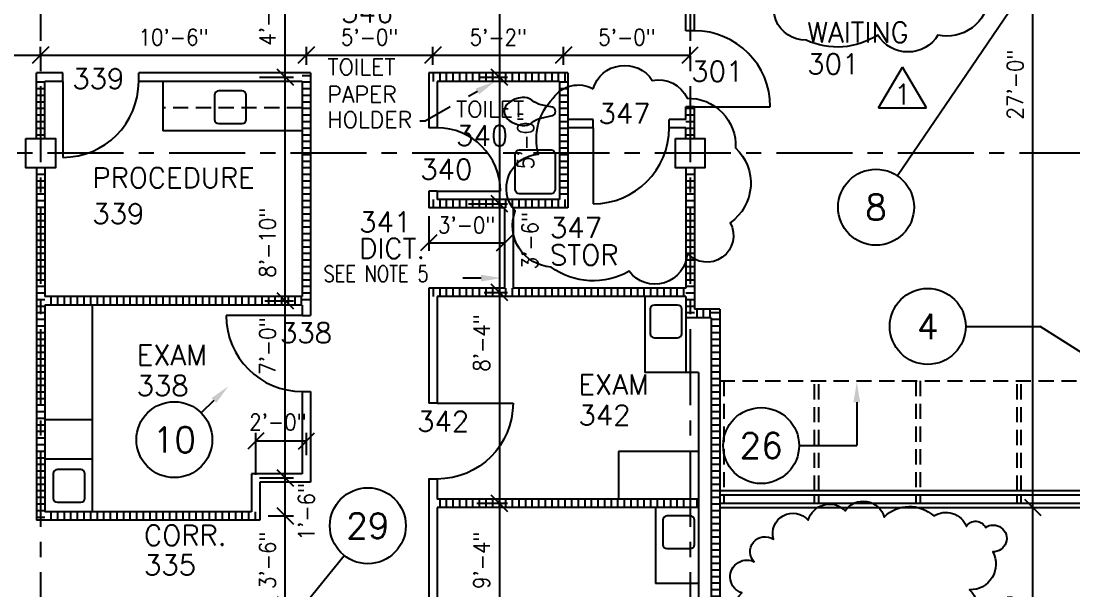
# Model space of a CAD drawing. Header units: inches. Extents: x 0 to 3828, y 0 to 2820.
# Drawn here: x 605.7 to 1104.5, y 1530.9 to 1800.6 of the extents above; entities that cross this region are included whole.
import ezdxf
from ezdxf.enums import TextEntityAlignment as Align

# ---------------------------------------------------------------- set-up
doc = ezdxf.new("R2010")
doc.units = ezdxf.units.IN
doc.header["$LTSCALE"] = 28.8
doc.header["$MEASUREMENT"] = 0
doc.linetypes.add('CENTER', pattern=[2, 1.25, -0.25, 0.25, -0.25])
doc.linetypes.add('HIDDEN', pattern=[0.375, 0.25, -0.125])
for name, color, linetype in [('A-ANNO-DIMS', 1, 'Continuous'), ('A-ANNO-TEXT', 7, 'Continuous'), ('A-COLS', 1, 'Continuous'), ('A-DOOR', 6, 'Continuous'), ('A-FLOR-FURN', 74, 'Continuous'), ('A-FLOR-SAN', 201, 'Continuous'), ('A-GLAZ', 5, 'Continuous'), ('A-GRID', 1, 'CENTER'), ('A-WALL', 4, 'Continuous'), ('A-WALL-PATT', 9, 'Continuous'), ('ALL-ELSE', 31, 'Continuous')]:
    doc.layers.add(name, color=color, linetype=linetype)
doc.styles.add('RS', font='romans.shx', dxfattribs={"width": 0.9})
doc.dimstyles.get("Standard").update_dxf_attribs({"dimtxt": 0.18, "dimasz": 0.18, "dimexe": 0.18, "dimexo": 0.0625, "dimgap": 0.09, "dimtad": 0, "dimtih": 1, "dimtoh": 1, "dimdec": 4, "dimzin": 0, "dimdsep": 46, "dimtxsty": 'Standard', "dimcen": 0.09, "dimadec": 0, "dimazin": 0, "dimtfac": 1, "dimtdec": 4, "dimtofl": 0, "dimtmove": 0, "dimatfit": 3, "dimfxl": 0, "dimtolj": 1, "dimtzin": 0, "dimarcsym": 0})
pattern_1 = [(0, (-655, -97), (1e-15, 3.125), [])]
pattern_2 = [(90, (-655, -97), (-3.125, 7e-16), [])]

# ---------------------------------------------------------------- blocks, each defined once
blk = doc.blocks.new('C011')
blk.add_lwpolyline([(-7, 7), (7, 7), (7, -7), (-7, -7)], close=True)
blk = doc.blocks.new('C012')
blk.add_line((0, 0), (-36, 0))
blk.add_arc((0, 0), 36, 180, 270)
blk = doc.blocks.new('C013')
blk.add_lwpolyline([(6.62, -2.14, 0.204057), (5.33, 2.38, -0.107379), (3.14, 6.77), (2, 12.25, 0.712575), (-2, 12.25), (-3.14, 6.77, -0.107379), (-5.33, 2.38, 0.204057), (-6.62, -2.14)], format="xyb")
blk.add_ellipse((0, 0), major_axis=(0, -10.75), ratio=0.627907, start_param=4.912699, end_param=7.653672)
blk = doc.blocks.new('C002')
blk.add_circle((0, 0), 18)
blk = doc.blocks.new('C009')
for p, q in [((0, 0), (11.33, 19.24)), ((22.66, 0), (11.33, 19.24)), ((0, 0), (22.66, 0))]:
    blk.add_line(p, q)
blk = doc.blocks.new('_OBLIQUE')
at = {"color": 0, "linetype": 'ByBlock', "lineweight": -2}
blk.add_line((-0.5, -0.5), (0.5, 0.5), dxfattribs=at)
blk = doc.blocks.new('*D38')
at = {"layer": 'A-ANNO-DIMS', "color": 0}
for p, q in [((844.16, 1876), (828.66, 1876)), ((832.5, 1876), (832.5, 1774)), ((822.84, 1774), (836.34, 1774))]:
    blk.add_line(p, q, dxfattribs=at)
at = {"layer": 'Defpoints', "color": 0}
for p in [(848, 1876), (819, 1774), (832.5, 1774)]:
    blk.add_point(p, dxfattribs=at)
at = {"layer": 'A-ANNO-DIMS', "color": 0, "xscale": 7.68, "yscale": 7.68, "zscale": 7.68}
for p, rotation in [((832.5, 1876), 90), ((832.5, 1774), 270)]:
    blk.add_blockref('_OBLIQUE', p, dxfattribs=dict(at, rotation=rotation))
at = {"layer": 'A-ANNO-DIMS', "color": 7, "insert": (824.09, 1836), "char_height": 7.68, "attachment_point": 5, "rotation": 90, "style": 'RS'}
blk.add_mtext('\\A1;8\'-6"', dxfattribs=at)
blk = doc.blocks.new('*D39')
at = {"layer": 'A-ANNO-DIMS', "color": 0}
for p, q in [((822.84, 1774), (836.34, 1774)), ((832.5, 1774), (832.5, 1714)), ((817.84, 1714), (836.34, 1714))]:
    blk.add_line(p, q, dxfattribs=at)
at = {"layer": 'Defpoints', "color": 0}
for p in [(819, 1774), (814, 1714), (832.5, 1714)]:
    blk.add_point(p, dxfattribs=at)
at = {"layer": 'A-ANNO-DIMS', "color": 0, "xscale": 7.68, "yscale": 7.68, "zscale": 7.68}
for p, rotation in [((832.5, 1774), 90), ((832.5, 1714), 270)]:
    blk.add_blockref('_OBLIQUE', p, dxfattribs=dict(at, rotation=rotation))
at = {"layer": 'A-ANNO-DIMS', "color": 7, "insert": (845, 1744), "char_height": 7.68, "attachment_point": 5, "rotation": 90, "style": 'RS'}
blk.add_mtext('\\A1;5\'-0"', dxfattribs=at)
blk = doc.blocks.new('*D40')
at = {"layer": 'A-ANNO-DIMS', "color": 0}
for p, q in [((817.84, 1714), (836.34, 1714)), ((832.5, 1714), (832.5, 1672)), ((825.34, 1672), (836.34, 1672))]:
    blk.add_line(p, q, dxfattribs=at)
at = {"layer": 'Defpoints', "color": 0}
for p in [(814, 1714), (821.5, 1672), (832.5, 1672)]:
    blk.add_point(p, dxfattribs=at)
at = {"layer": 'A-ANNO-DIMS', "color": 0, "xscale": 7.68, "yscale": 7.68, "zscale": 7.68}
for p, rotation in [((832.5, 1714), 90), ((832.5, 1672), 270)]:
    blk.add_blockref('_OBLIQUE', p, dxfattribs=dict(at, rotation=rotation))
at = {"layer": 'A-ANNO-DIMS', "color": 7, "insert": (847, 1696.5), "char_height": 7.68, "attachment_point": 5, "rotation": 90, "style": 'RS'}
blk.add_mtext('\\A1;3\'-6"', dxfattribs=at)
blk = doc.blocks.new('*D41')
at = {"layer": 'A-ANNO-DIMS', "color": 0}
for p, q in [((825.34, 1672), (836.34, 1672)), ((832.5, 1672), (832.5, 1572)), ((821.84, 1572), (836.34, 1572))]:
    blk.add_line(p, q, dxfattribs=at)
at = {"layer": 'Defpoints', "color": 0}
for p in [(821.5, 1672), (818, 1572), (832.5, 1572)]:
    blk.add_point(p, dxfattribs=at)
at = {"layer": 'A-ANNO-DIMS', "color": 0, "xscale": 7.68, "yscale": 7.68, "zscale": 7.68}
for p, rotation in [((832.5, 1672), 90), ((832.5, 1572), 270)]:
    blk.add_blockref('_OBLIQUE', p, dxfattribs=dict(at, rotation=rotation))
at = {"layer": 'A-ANNO-DIMS', "color": 7, "insert": (824.09, 1648), "char_height": 7.68, "attachment_point": 5, "rotation": 90, "style": 'RS'}
blk.add_mtext('\\A1;8\'-4"', dxfattribs=at)
blk = doc.blocks.new('*D42')
at = {"layer": 'A-ANNO-DIMS', "color": 0}
for p, q in [((821.84, 1572), (836.34, 1572)), ((832.5, 1572), (832.5, 1460))]:
    blk.add_line(p, q, dxfattribs=at)
at = {"layer": 'Defpoints', "color": 0}
for p in [(818, 1572), (832.5, 1460), (832.5, 1460)]:
    blk.add_point(p, dxfattribs=at)
at = {"layer": 'A-ANNO-DIMS', "color": 0, "xscale": 7.68, "yscale": 7.68, "zscale": 7.68}
for p, rotation in [((832.5, 1572), 90), ((832.5, 1460), 270)]:
    blk.add_blockref('_OBLIQUE', p, dxfattribs=dict(at, rotation=rotation))
at = {"layer": 'A-ANNO-DIMS', "color": 7, "insert": (824.09, 1545), "char_height": 7.68, "attachment_point": 5, "rotation": 90, "style": 'RS'}
blk.add_mtext('\\A1;9\'-4"', dxfattribs=at)
blk = doc.blocks.new('*D43')
at = {"layer": 'A-ANNO-DIMS', "color": 0}
for p, q in [((722.84, 1566), (734.84, 1566)), ((731, 1524), (731, 1566)), ((718.34, 1524), (734.84, 1524))]:
    blk.add_line(p, q, dxfattribs=at)
at = {"layer": 'Defpoints', "color": 0}
for p in [(719, 1566), (731, 1566), (714.5, 1524)]:
    blk.add_point(p, dxfattribs=at)
at = {"layer": 'A-ANNO-DIMS', "color": 0, "xscale": 7.68, "yscale": 7.68, "zscale": 7.68}
for p, rotation in [((731, 1566), 90), ((731, 1524), 270)]:
    blk.add_blockref('_OBLIQUE', p, dxfattribs=dict(at, rotation=rotation))
at = {"layer": 'A-ANNO-DIMS', "color": 7, "insert": (722.59, 1545), "char_height": 7.68, "attachment_point": 5, "rotation": 90, "style": 'RS'}
blk.add_mtext('\\A1;3\'-6"', dxfattribs=at)
blk = doc.blocks.new('*D44')
at = {"layer": 'A-ANNO-DIMS', "color": 0}
for p, q in [((718.84, 1584), (734.84, 1584)), ((731, 1566), (731, 1584)), ((722.84, 1566), (734.84, 1566))]:
    blk.add_line(p, q, dxfattribs=at)
at = {"layer": 'Defpoints', "color": 0}
for p in [(715, 1584), (731, 1584), (719, 1566)]:
    blk.add_point(p, dxfattribs=at)
at = {"layer": 'A-ANNO-DIMS', "color": 0, "xscale": 7.68, "yscale": 7.68, "zscale": 7.68}
for p, rotation in [((731, 1584), 90), ((731, 1566), 270)]:
    blk.add_blockref('_OBLIQUE', p, dxfattribs=dict(at, rotation=rotation))
at = {"layer": 'A-ANNO-DIMS', "color": 7, "insert": (741, 1568), "char_height": 7.68, "attachment_point": 5, "rotation": 90, "style": 'RS'}
blk.add_mtext('\\A1;1\'-6"', dxfattribs=at)
blk = doc.blocks.new('*D45')
at = {"layer": 'A-ANNO-DIMS', "color": 0}
for p, q in [((721.34, 1668), (734.84, 1668)), ((731, 1584), (731, 1668)), ((718.84, 1584), (734.84, 1584))]:
    blk.add_line(p, q, dxfattribs=at)
at = {"layer": 'Defpoints', "color": 0}
for p in [(717.5, 1668), (731, 1668), (715, 1584)]:
    blk.add_point(p, dxfattribs=at)
at = {"layer": 'A-ANNO-DIMS', "color": 0, "xscale": 7.68, "yscale": 7.68, "zscale": 7.68}
for p, rotation in [((731, 1668), 90), ((731, 1584), 270)]:
    blk.add_blockref('_OBLIQUE', p, dxfattribs=dict(at, rotation=rotation))
at = {"layer": 'A-ANNO-DIMS', "color": 7, "insert": (722.59, 1646.5), "char_height": 7.68, "attachment_point": 5, "rotation": 90, "style": 'RS'}
blk.add_mtext('\\A1;7\'-0"', dxfattribs=at)
blk = doc.blocks.new('*D46')
at = {"layer": 'A-ANNO-DIMS', "color": 0}
for p, q in [((718.84, 1774), (734.84, 1774)), ((731, 1668), (731, 1774)), ((721.34, 1668), (734.84, 1668))]:
    blk.add_line(p, q, dxfattribs=at)
at = {"layer": 'Defpoints', "color": 0}
for p in [(715, 1774), (731, 1774), (717.5, 1668)]:
    blk.add_point(p, dxfattribs=at)
at = {"layer": 'A-ANNO-DIMS', "color": 0, "xscale": 7.68, "yscale": 7.68, "zscale": 7.68}
for p, rotation in [((731, 1774), 90), ((731, 1668), 270)]:
    blk.add_blockref('_OBLIQUE', p, dxfattribs=dict(at, rotation=rotation))
at = {"layer": 'A-ANNO-DIMS', "color": 7, "insert": (722.59, 1695.5), "char_height": 7.68, "attachment_point": 5, "rotation": 90, "style": 'RS'}
blk.add_mtext('\\A1;8\'-10"', dxfattribs=at)
blk = doc.blocks.new('*D250')
at = {"layer": 'A-ANNO-DIMS', "color": 0}
for p, q in [((729.34, 1831), (734.84, 1831)), ((731, 1774), (731, 1831)), ((718.84, 1774), (734.84, 1774))]:
    blk.add_line(p, q, dxfattribs=at)
at = {"layer": 'Defpoints', "color": 0}
for p in [(725.5, 1831), (731, 1831), (715, 1774)]:
    blk.add_point(p, dxfattribs=at)
at = {"layer": 'A-ANNO-DIMS', "color": 0, "xscale": 7.68, "yscale": 7.68, "zscale": 7.68}
for p, rotation in [((731, 1831), 90), ((731, 1774), 270)]:
    blk.add_blockref('_OBLIQUE', p, dxfattribs=dict(at, rotation=rotation))
at = {"layer": 'A-ANNO-DIMS', "color": 7, "insert": (722.59, 1802.5), "char_height": 7.68, "attachment_point": 5, "rotation": 90, "style": 'RS'}
blk.add_mtext('\\A1;4\'-9"', dxfattribs=at)
blk = doc.blocks.new('*D264')
at = {"layer": 'A-ANNO-DIMS', "color": 0}
for p, q in [((555, 1790.16), (555, 1780.66)), ((615, 1783.84), (615, 1788.34)), ((555, 1784.5), (615, 1784.5))]:
    blk.add_line(p, q, dxfattribs=at)
at = {"layer": 'Defpoints', "color": 0}
for p in [(555, 1794), (615, 1784.5), (615, 1780)]:
    blk.add_point(p, dxfattribs=at)
at = {"layer": 'A-ANNO-DIMS', "color": 0, "xscale": 7.68, "yscale": 7.68, "zscale": 7.68, "rotation": 180}
blk.add_blockref('_OBLIQUE', (555, 1784.5), dxfattribs=at)
at = {"layer": 'A-ANNO-DIMS', "color": 0, "xscale": 7.68, "yscale": 7.68, "zscale": 7.68}
blk.add_blockref('_OBLIQUE', (615, 1784.5), dxfattribs=at)
at = {"layer": 'A-ANNO-DIMS', "color": 7, "insert": (585, 1792.91), "char_height": 7.68, "attachment_point": 5, "style": 'RS'}
blk.add_mtext('\\A1;5\'-0"', dxfattribs=at)
blk = doc.blocks.new('*D265')
at = {"layer": 'A-ANNO-DIMS', "color": 0}
for p, q in [((615, 1783.84), (615, 1788.34)), ((741, 1779.84), (741, 1788.34)), ((615, 1784.5), (741, 1784.5))]:
    blk.add_line(p, q, dxfattribs=at)
at = {"layer": 'Defpoints', "color": 0}
for p in [(741, 1784.5), (615, 1780), (741, 1776)]:
    blk.add_point(p, dxfattribs=at)
at = {"layer": 'A-ANNO-DIMS', "color": 0, "xscale": 7.68, "yscale": 7.68, "zscale": 7.68, "rotation": 180}
blk.add_blockref('_OBLIQUE', (615, 1784.5), dxfattribs=at)
at = {"layer": 'A-ANNO-DIMS', "color": 0, "xscale": 7.68, "yscale": 7.68, "zscale": 7.68}
blk.add_blockref('_OBLIQUE', (741, 1784.5), dxfattribs=at)
at = {"layer": 'A-ANNO-DIMS', "color": 7, "insert": (678, 1792.91), "char_height": 7.68, "attachment_point": 5, "style": 'RS'}
blk.add_mtext('\\A1;10\'-6"', dxfattribs=at)
blk = doc.blocks.new('*D51')
at = {"layer": 'A-ANNO-DIMS', "color": 0}
for p, q in [((741, 1779.84), (741, 1788.34)), ((801, 1779.84), (801, 1788.34)), ((741, 1784.5), (801, 1784.5))]:
    blk.add_line(p, q, dxfattribs=at)
at = {"layer": 'Defpoints', "color": 0}
for p in [(801, 1784.5), (741, 1776), (801, 1776)]:
    blk.add_point(p, dxfattribs=at)
at = {"layer": 'A-ANNO-DIMS', "color": 0, "xscale": 7.68, "yscale": 7.68, "zscale": 7.68, "rotation": 180}
blk.add_blockref('_OBLIQUE', (741, 1784.5), dxfattribs=at)
at = {"layer": 'A-ANNO-DIMS', "color": 0, "xscale": 7.68, "yscale": 7.68, "zscale": 7.68}
blk.add_blockref('_OBLIQUE', (801, 1784.5), dxfattribs=at)
at = {"layer": 'A-ANNO-DIMS', "color": 7, "insert": (771, 1792.91), "char_height": 7.68, "attachment_point": 5, "style": 'RS'}
blk.add_mtext('\\A1;5\'-0"', dxfattribs=at)
blk = doc.blocks.new('*D52')
at = {"layer": 'A-ANNO-DIMS', "color": 0}
for p, q in [((801, 1779.84), (801, 1788.34)), ((863, 1779.84), (863, 1788.34)), ((801, 1784.5), (863, 1784.5))]:
    blk.add_line(p, q, dxfattribs=at)
at = {"layer": 'Defpoints', "color": 0}
for p in [(863, 1784.5), (801, 1776), (863, 1776)]:
    blk.add_point(p, dxfattribs=at)
at = {"layer": 'A-ANNO-DIMS', "color": 0, "xscale": 7.68, "yscale": 7.68, "zscale": 7.68, "rotation": 180}
blk.add_blockref('_OBLIQUE', (801, 1784.5), dxfattribs=at)
at = {"layer": 'A-ANNO-DIMS', "color": 0, "xscale": 7.68, "yscale": 7.68, "zscale": 7.68}
blk.add_blockref('_OBLIQUE', (863, 1784.5), dxfattribs=at)
at = {"layer": 'A-ANNO-DIMS', "color": 7, "insert": (832, 1792.91), "char_height": 7.68, "attachment_point": 5, "style": 'RS'}
blk.add_mtext('\\A1;5\'-2"', dxfattribs=at)
blk = doc.blocks.new('*D266')
at = {"layer": 'A-ANNO-DIMS', "color": 0}
for p, q in [((863, 1779.84), (863, 1788.34)), ((923, 1782.84), (923, 1788.34)), ((863, 1784.5), (923, 1784.5))]:
    blk.add_line(p, q, dxfattribs=at)
at = {"layer": 'Defpoints', "color": 0}
for p in [(923, 1784.5), (863, 1776), (923, 1779)]:
    blk.add_point(p, dxfattribs=at)
at = {"layer": 'A-ANNO-DIMS', "color": 0, "xscale": 7.68, "yscale": 7.68, "zscale": 7.68, "rotation": 180}
blk.add_blockref('_OBLIQUE', (863, 1784.5), dxfattribs=at)
at = {"layer": 'A-ANNO-DIMS', "color": 0, "xscale": 7.68, "yscale": 7.68, "zscale": 7.68}
blk.add_blockref('_OBLIQUE', (923, 1784.5), dxfattribs=at)
at = {"layer": 'A-ANNO-DIMS', "color": 7, "insert": (893, 1792.91), "char_height": 7.68, "attachment_point": 5, "style": 'RS'}
blk.add_mtext('\\A1;5\'-0"', dxfattribs=at)
blk = doc.blocks.new('*D319')
at = {"layer": 'A-ANNO-DIMS', "color": 0}
for p, q in [((1085.5, 1460), (1085.5, 1570)), ((1088.84, 1570), (1089.34, 1570)), ((1121.16, 1460), (1081.66, 1460))]:
    blk.add_line(p, q, dxfattribs=at)
at = {"layer": 'Defpoints', "color": 0}
for p in [(1085, 1570), (1085.5, 1570), (1125, 1460)]:
    blk.add_point(p, dxfattribs=at)
at = {"layer": 'A-ANNO-DIMS', "color": 0, "xscale": 7.68, "yscale": 7.68, "zscale": 7.68}
for p, rotation in [((1085.5, 1570), 90), ((1085.5, 1460), 270)]:
    blk.add_blockref('_OBLIQUE', p, dxfattribs=dict(at, rotation=rotation))
at = {"layer": 'A-ANNO-DIMS', "color": 7, "insert": (1077.09, 1515), "char_height": 7.68, "attachment_point": 5, "rotation": 90, "style": 'RS'}
blk.add_mtext('\\A1;9\'-2"', dxfattribs=at)
blk = doc.blocks.new('*D320')
at = {"layer": 'A-ANNO-DIMS', "color": 0}
for p, q in [((1092.16, 1894), (1081.66, 1894)), ((1085.5, 1570), (1085.5, 1894)), ((1088.84, 1570), (1089.34, 1570))]:
    blk.add_line(p, q, dxfattribs=at)
at = {"layer": 'Defpoints', "color": 0}
for p in [(1085.5, 1894), (1096, 1894), (1085, 1570)]:
    blk.add_point(p, dxfattribs=at)
at = {"layer": 'A-ANNO-DIMS', "color": 0, "xscale": 7.68, "yscale": 7.68, "zscale": 7.68}
for p, rotation in [((1085.5, 1894), 90), ((1085.5, 1570), 270)]:
    blk.add_blockref('_OBLIQUE', p, dxfattribs=dict(at, rotation=rotation))
at = {"layer": 'A-ANNO-DIMS', "color": 7, "insert": (1077.09, 1770.5), "char_height": 7.68, "attachment_point": 5, "rotation": 90, "style": 'RS'}
blk.add_mtext('\\A1;27\'-0"', dxfattribs=at)
blk = doc.blocks.new('*D145')
at = {"layer": 'A-ANNO-DIMS', "color": 0}
for p, q in [((717.03, 1585.49), (717.03, 1605.34)), ((741.03, 1601.5), (717.03, 1601.5)), ((741.03, 1594.84), (741.03, 1605.34))]:
    blk.add_line(p, q, dxfattribs=at)
at = {"layer": 'Defpoints', "color": 0}
for p in [(717.03, 1601.5), (741.03, 1591), (717.03, 1581.65)]:
    blk.add_point(p, dxfattribs=at)
at = {"layer": 'A-ANNO-DIMS', "color": 0, "xscale": 7.68, "yscale": 7.68, "zscale": 7.68, "rotation": 180}
blk.add_blockref('_OBLIQUE', (717.03, 1601.5), dxfattribs=at)
at = {"layer": 'A-ANNO-DIMS', "color": 0, "xscale": 7.68, "yscale": 7.68, "zscale": 7.68}
blk.add_blockref('_OBLIQUE', (741.03, 1601.5), dxfattribs=at)
at = {"layer": 'A-ANNO-DIMS', "color": 7, "insert": (727.5, 1610.5), "char_height": 7.68, "attachment_point": 5, "style": 'RS'}
blk.add_mtext('\\A1;2\'-0"', dxfattribs=at)
blk = doc.blocks.new('*D323')
at = {"layer": 'A-ANNO-DIMS', "color": 0}
for p, q in [((799, 1708.16), (799, 1691.66)), ((835, 1708.16), (835, 1691.66)), ((799, 1695.5), (835, 1695.5))]:
    blk.add_line(p, q, dxfattribs=at)
at = {"layer": 'Defpoints', "color": 0}
for p in [(799, 1712), (835, 1712), (835, 1695.5)]:
    blk.add_point(p, dxfattribs=at)
at = {"layer": 'A-ANNO-DIMS', "color": 0, "xscale": 7.68, "yscale": 7.68, "zscale": 7.68, "rotation": 180}
blk.add_blockref('_OBLIQUE', (799, 1695.5), dxfattribs=at)
at = {"layer": 'A-ANNO-DIMS', "color": 0, "xscale": 7.68, "yscale": 7.68, "zscale": 7.68}
blk.add_blockref('_OBLIQUE', (835, 1695.5), dxfattribs=at)
at = {"layer": 'A-ANNO-DIMS', "color": 7, "insert": (817, 1703.91), "char_height": 7.68, "attachment_point": 5, "style": 'RS'}
blk.add_mtext('\\A1;3\'-0"', dxfattribs=at)

msp = doc.modelspace()

# ---------------------------------------------------------------- hatches: boundary and pattern name
at = {"layer": 'A-WALL-PATT'}
h = msp.add_hatch(dxfattribs=at)
h.set_pattern_fill('ANSI31', color=256, scale=25, angle=315, style=0)
h.set_pattern_definition(pattern_1)
h.paths.add_polyline_path([(743, 1776), (739, 1776), (739, 1666), (743, 1666)])
h = msp.add_hatch(dxfattribs=at)
h.set_pattern_fill('ANSI31', color=256, scale=25, angle=45, style=0)
h.set_pattern_definition(pattern_2)
h.paths.add_polyline_path([(865, 1776), (799, 1776), (799, 1772), (865, 1772)])
h = msp.add_hatch(dxfattribs=at)
h.set_pattern_fill('ANSI31', color=256, scale=25, angle=315, style=0)
h.set_pattern_definition(pattern_1)
h.paths.add_polyline_path([(617, 1772), (613, 1772), (613, 1745), (617, 1745)])
h = msp.add_hatch(dxfattribs=at)
h.set_pattern_fill('ANSI31', color=256, scale=25, angle=315, style=0)
h.set_pattern_definition(pattern_1)
h.paths.add_polyline_path([(865, 1772), (861, 1772), (861, 1716), (865, 1716)])
h = msp.add_hatch(dxfattribs=at)
h.set_pattern_fill('ANSI31', color=256, scale=25, angle=315, style=0)
h.set_pattern_definition(pattern_1)
h.paths.add_polyline_path([(925, 1760), (921, 1760), (921, 1754), (921, 1745), (925, 1745)])
h = msp.add_hatch(dxfattribs=at)
h.set_pattern_fill('ANSI31', color=256, scale=25, angle=315, style=0)
h.set_pattern_definition(pattern_1)
h.paths.add_polyline_path([(617, 1731), (613, 1731), (613, 1564), (617, 1564), (617, 1666)])
h = msp.add_hatch(dxfattribs=at)
h.set_pattern_fill('ANSI31', color=256, scale=25, angle=315, style=0)
h.set_pattern_definition(pattern_1)
h.paths.add_polyline_path([(925, 1731), (921, 1731), (921, 1670), (921, 1660), (925, 1660)])
h = msp.add_hatch(dxfattribs=at)
h.set_pattern_fill('ANSI31', color=256, scale=25, angle=45, style=0)
h.set_pattern_definition(pattern_2)
h.paths.add_polyline_path([(865, 1716), (799, 1716), (799, 1712), (835, 1712), (865, 1712)])
h = msp.add_hatch(dxfattribs=at)
h.set_pattern_fill('ANSI31', color=256, scale=25, angle=45, style=0)
h.set_pattern_definition(pattern_2)
h.paths.add_polyline_path([(921, 1674), (835, 1674), (799, 1674), (799, 1670), (921, 1670)])
h = msp.add_hatch(dxfattribs=at)
h.set_pattern_fill('ANSI31', color=256, scale=25, angle=45, style=0)
h.set_pattern_definition(pattern_2)
h.paths.add_polyline_path([(739, 1670), (617, 1670), (617, 1666), (739, 1666)])
h = msp.add_hatch(dxfattribs=at)
h.set_pattern_fill('ANSI31', color=256, scale=25, angle=45, style=0)
h.set_pattern_definition(pattern_2)
h.paths.add_polyline_path([(933, 1664), (925, 1664), (925, 1660), (933, 1660)])
h = msp.add_hatch(dxfattribs=at)
h.set_pattern_fill('ANSI31', color=256, scale=25, angle=315, style=0)
h.set_pattern_definition(pattern_1)
h.paths.add_polyline_path([(937, 1664), (933, 1664), (933, 1460), (937, 1460)])
h = msp.add_hatch(dxfattribs=at)
h.set_pattern_fill('ANSI31', color=256, scale=25, angle=45, style=0)
h.set_pattern_definition(pattern_2)
h.paths.add_polyline_path([(927, 1574), (803, 1574), (803, 1570), (927, 1570)])
h = msp.add_hatch(dxfattribs=at)
h.set_pattern_fill('ANSI31', color=256, scale=25, angle=45, style=0)
h.set_pattern_definition(pattern_2)
h.paths.add_polyline_path([(719, 1568), (617, 1568), (617, 1564), (719, 1564)])

# ---------------------------------------------------------------- linework, layer by layer
at = {"layer": 'A-ANNO-TEXT'}
for p, q in [((1094, 1834), (1021.26642, 1727.22574)), ((822.10644, 1767.24754), (817.82458, 1764.80789)), ((809.25704, 1759.92642), (797.33826, 1753.13553)), ((797.33826, 1753.13553), (794.78099, 1753.13553)), ((823.8466, 1678.75913), (815.24379, 1678.75913)), ((1053.63273, 1655.8493), (1089, 1655.8493)), ((1141.39171, 1622.63962), (1089, 1655.8493)), ((697.17512, 1620.74863), (691.17999, 1614.81806)), ((1002, 1619.9), (1002, 1599.3493)), ((974.63273, 1599.3493), (1002, 1599.3493)), ((700.81012, 1475.25031), (758.84425, 1547.32896))]:
    msp.add_line(p, q, dxfattribs=at)
for points in [[(1063.03665, 1856.49197, -0.343837246), (1071.5, 1833, -0.628939384), (1064.5, 1812, -0.463420938), (1040.5, 1794, -0.564702763), (1012, 1794, -0.25586109), (978, 1791.5, -0.690150898), (967.5, 1818, -1.056141424), (982.5, 1837, -0.835255505), (998.5, 1847.5)], [(877, 1768.5, -0.640181648), (905, 1772.5, -0.350100295), (921.5, 1764, -0.439901716), (944.5, 1740.5, -0.474926583), (942, 1705, -0.888414628), (921.5, 1690.5, -0.704719196), (894, 1682, -0.296501148), (857, 1684, -0.503137505), (840, 1710.5, -0.629121654), (851, 1737.5, -0.26766459), (858, 1764, -0.386076773), (877, 1768.5, -0.805751204)], [(953.5, 1544, -0.898939173), (962.5, 1555, -0.803118021), (979, 1564, -0.576482148), (996.5, 1568.5, -0.635295396), (1015, 1565.5, -0.403929663), (1038.5, 1566, -0.477072008), (1054, 1561, -0.612430411), (1063, 1560.5, -1.400564821), (1066.5, 1549, -0.578088367), (1055.5, 1531, -0.617015305), (1049, 1510, -0.786891418), (1025.5, 1488.5, -0.096794525), (1019, 1495, -0.503128892), (979, 1496, -0.540467479), (954.5, 1505, -0.614584425), (947.5, 1529.5, -1.046390716), (953.07333, 1544.4728, -0.661708591)]]:
    msp.add_lwpolyline(points, format="xyb", dxfattribs=at)
for points in [[(821.31436, 1768.63772), (822.89852, 1765.85735), (830.44755, 1772)], [(823.8466, 1680.35913), (823.8466, 1677.15913), (833.4466, 1678.75913)], [(696.04989, 1621.88611), (698.30035, 1619.61115), (704, 1627.5)], [(1000.4, 1619.9), (1003.6, 1619.9), (1002, 1629.5)]]:
    msp.add_solid(points, dxfattribs=at)
at = {"layer": 'A-FLOR-FURN'}
for p, q in [((673, 1772), (673, 1748.5)), ((739, 1748.5), (673, 1748.5)), ((901.5, 1670), (901.5, 1634)), ((639.5, 1666), (639.5, 1568)), ((921, 1634), (901.5, 1634)), ((639.5, 1611.5), (617, 1611.5)), ((927, 1596.5), (889, 1596.5)), ((889, 1596.5), (889, 1574)), ((639.5, 1593), (617, 1593)), ((906.5, 1570), (906.5, 1534)), ((927, 1534), (906.5, 1534))]:
    msp.add_line(p, q, dxfattribs=at)
at = {"layer": 'A-FLOR-FURN', "linetype": 'HIDDEN'}
msp.add_line((739, 1759.5), (673, 1759.5), dxfattribs=at)
at = {"layer": 'A-FLOR-FURN'}
for points in [[(712.5, 1754), (712.5, 1765.5, 0.414213562), (710.5, 1767.5), (699.5, 1767.5, 0.414213562), (697.5, 1765.5), (697.5, 1754, 0.414213562), (699.5, 1752), (710.5, 1752, 0.414213562)], [(919, 1652.5), (919, 1664, 0.414213562), (917, 1666), (906, 1666, 0.414213562), (904, 1664), (904, 1652.5, 0.414213562), (906, 1650.5), (917, 1650.5, 0.414213562)], [(636, 1574.5), (636, 1586, 0.414213562), (634, 1588), (623, 1588, 0.414213562), (621, 1586), (621, 1574.5, 0.414213562), (623, 1572.5), (634, 1572.5, 0.414213562)], [(925, 1552.5), (925, 1564, 0.414213562), (923, 1566), (912, 1566, 0.414213562), (910, 1564), (910, 1552.5, 0.414213562), (912, 1550.5), (923, 1550.5, 0.414213562)]]:
    msp.add_lwpolyline(points, format="xyb", close=True, dxfattribs=at)
at = {"layer": 'A-FLOR-SAN'}
msp.add_lwpolyline([(859, 1737.50285), (859, 1720.78083, -0.414213562), (857, 1718.78083), (842, 1718.78083, -0.414213562), (840, 1720.78083), (840, 1737.50285, -0.414213562), (842, 1739.50285), (857, 1739.50285, -0.414213562)], format="xyb", close=True, dxfattribs=at)
at = {"layer": 'A-GLAZ'}
for p, q in [((937, 1578), (1125, 1578)), ((937, 1576), (1125, 1576)), ((937, 1572), (1125, 1572)), ((939, 1576), (939, 1572)), ((982, 1572), (982, 1576)), ((984, 1572), (984, 1576)), ((1030, 1576), (1030, 1572)), ((1032, 1576), (1032, 1572)), ((1078, 1572), (1078, 1576)), ((1080, 1572), (1080, 1576)), ((937, 1570), (1125, 1570))]:
    msp.add_line(p, q, dxfattribs=at)
at = {"layer": 'A-GRID'}
for p, q in [((615, 2518.5), (615, 1325.5)), ((923, 2518.5), (923, 1325.5)), ((2785.5, 1738), (135.5, 1738))]:
    msp.add_line(p, q, dxfattribs=at)
at = {"layer": 'A-WALL'}
for p, q in [((921, 1796), (921, 1842.5)), ((925, 1796), (925, 1842.5)), ((925, 1796), (921, 1796)), ((613, 1745), (613, 1776)), ((625.5, 1776), (613, 1776)), ((625.5, 1772), (625.5, 1776)), ((743, 1776), (661.5, 1776)), ((661.5, 1772), (661.5, 1776)), ((743, 1776), (743, 1661)), ((865, 1776), (799, 1776)), ((799, 1776), (799, 1750)), ((865, 1776), (865, 1712)), ((617, 1745), (617, 1772)), ((625.5, 1772), (617, 1772)), ((739, 1772), (661.5, 1772)), ((739, 1772), (739, 1670)), ((861, 1772), (803, 1772)), ((803, 1772), (803, 1750)), ((861, 1772), (861, 1716)), ((921, 1754), (921, 1760)), ((925, 1760), (921, 1760)), ((925, 1745), (925, 1760)), ((877, 1754), (865, 1754)), ((877, 1750), (877, 1754)), ((921, 1754), (913, 1754)), ((913, 1750), (913, 1754)), ((803, 1750), (799, 1750)), ((877, 1750), (865, 1750)), ((921, 1750), (913, 1750)), ((921, 1745), (921, 1750)), ((613, 1731), (613, 1564)), ((617, 1731), (617, 1670)), ((921, 1731), (921, 1674)), ((925, 1731), (925, 1664)), ((803, 1720), (799, 1720)), ((799, 1720), (799, 1712)), ((803, 1720), (803, 1716)), ((861, 1716), (803, 1716)), ((835, 1712), (799, 1712)), ((835, 1712), (835, 1674)), ((865, 1712), (839, 1712)), ((839, 1712), (839, 1674)), ((799, 1674), (799, 1619.5)), ((835, 1674), (799, 1674)), ((921, 1674), (839, 1674)), ((739, 1670), (617, 1670)), ((803, 1670), (803, 1619.5)), ((921, 1670), (803, 1670)), ((921, 1670), (921, 1660)), ((739, 1666), (617, 1666)), ((617, 1666), (617, 1568)), ((739, 1666), (739, 1661)), ((937, 1664), (925, 1664)), ((937, 1664), (937, 1460)), ((739, 1661), (743, 1661)), ((933, 1660), (921, 1660)), ((921, 1660), (921, 1634)), ((933, 1660), (933, 1464)), ((927, 1634), (921, 1634)), ((927, 1634), (927, 1494.5)), ((739, 1625), (743, 1625)), ((739, 1625), (739, 1586)), ((743, 1625), (743, 1582)), ((803, 1619.5), (799, 1619.5)), ((739, 1586), (715, 1586)), ((715, 1586), (715, 1568)), ((743, 1582), (719, 1582)), ((719, 1582), (719, 1564)), ((799, 1583.72291), (799, 1516)), ((803, 1583.5), (799, 1583.5)), ((803, 1583.5), (803, 1574)), ((927, 1574), (803, 1574)), ((715, 1568), (617, 1568)), ((927, 1570), (803, 1570)), ((803, 1570), (803, 1516)), ((719, 1564), (613, 1564))]:
    msp.add_line(p, q, dxfattribs=at)
at = {"layer": 'ALL-ELSE', "linetype": 'HIDDEN'}
for p, q in [((937, 1630), (1125, 1630)), ((939, 1630), (939, 1578)), ((982, 1578), (982, 1630)), ((984, 1578), (984, 1630)), ((1030, 1630), (1030, 1578)), ((1032, 1630), (1032, 1578)), ((1078, 1578), (1078, 1630)), ((1080, 1578), (1080, 1630))]:
    msp.add_line(p, q, dxfattribs=at)

# ---------------------------------------------------------------- block references
at = {"layer": 'A-ANNO-TEXT'}
for name, p in [('C009', (1012.34126, 1759.5)), ('C002', (1011.13273, 1712.3493)), ('C002', (1035.63273, 1655.8493)), ('C002', (678.38334, 1602.15923)), ('C002', (956.63273, 1599.3493)), ('C002', (770.13273, 1561.3493))]:
    msp.add_blockref(name, p, dxfattribs=at)
at = {"layer": 'A-COLS'}
for p in [(615, 1738), (923, 1738)]:
    msp.add_blockref('C011', p, dxfattribs=at)
at = {"layer": 'A-DOOR'}
for p, rotation in [((925, 1760), 180), ((625.5, 1772), 90), ((877, 1750), 89.99999999999999)]:
    msp.add_blockref('C012', p, dxfattribs=dict(at, rotation=rotation))
at = {"layer": 'A-DOOR', "xscale": 0.8333333333333334, "yscale": 0.8333333333333334, "zscale": 0.8333333333333334, "rotation": 180}
msp.add_blockref('C012', (803, 1720), dxfattribs=at)
at = {"layer": 'A-DOOR'}
msp.add_blockref('C012', (739, 1661), dxfattribs=at)
at = {"layer": 'A-DOOR', "xscale": -1}
msp.add_blockref('C012', (803, 1619.5), dxfattribs=at)
at = {"layer": 'A-FLOR-SAN', "rotation": 270}
msp.add_blockref('C013', (845.47166, 1757.76822), dxfattribs=at)

# ---------------------------------------------------------------- texts
at = {"layer": 'A-ANNO-TEXT', "style": 'RS'}
for s, height, p in [('346', 9.6, (757.5, 1800)), ('WAITING', 9.6, (978.5, 1790.5)), ('TOILET', 7.68, (751, 1775)), ('301', 9.6, (923.5, 1772)), ('301', 9.6, (978.5, 1775.5)), ('339', 9.6, (630, 1768.5)), ('PAPER', 7.68, (751, 1762)), ('TOILET', 7.68, (812, 1755)), ('347', 9.6, (879.5, 1752)), ('HOLDER', 7.68, (751, 1750)), ('340', 9.6, (812, 1741.5)), ('PROCEDURE', 9.6, (639.5, 1721.5)), ('340', 9.6, (795, 1725.5)), ('339', 9.6, (639.5, 1704.5)), ('341', 9.6, (766, 1700.5)), ('347', 9.6, (856.5, 1697.86321)), ('DICT.', 9.6, (766, 1688)), ('STOR', 9.6, (856.5, 1684.86321)), ('338', 9.6, (728.5, 1648)), ('EXAM', 9.6, (660.5, 1637.5)), ('338', 9.6, (660.5, 1623)), ('EXAM', 9.6, (870, 1623.5)), ('342', 9.6, (870, 1609)), ('342', 9.6, (793.5, 1606)), ('CORR.', 9.6, (664, 1552)), ('335', 9.6, (664, 1538))]:
    msp.add_text(s, height=height, dxfattribs=at).set_placement(p)
for s, height, p in [('1', 9.6, (1023.67063, 1765.91419)), ('8', 12, (1011.13273, 1712.3493)), ('4', 12, (1035.63273, 1655.8493)), ('10', 12, (678.38334, 1602.15923)), ('26', 12, (956.63273, 1599.3493)), ('29', 12, (770.13273, 1561.3493))]:
    msp.add_text(s, height=height, dxfattribs=at).set_placement(p, align=Align.MIDDLE)
at = {"layer": 'A-ANNO-TEXT', "style": 'RS', "width": 0.8}
msp.add_text('SEE NOTE 5', height=7.68, dxfattribs=at).set_placement((749.18542, 1677))

# ---------------------------------------------------------------- dimensions: what is measured, and where the dimension line sits
at = {"layer": 'A-ANNO-DIMS'}
for base, p1, p2, picture, middle in [((1085.5, 1894), (1085, 1570), (1096, 1894), '*D320', (1077.08857, 1770.5)), ((832.5, 1774), (848, 1876), (819, 1774), '*D38', (824.08857, 1836)), ((731, 1774), (717.5, 1668), (715, 1774), '*D46', (722.58857, 1695.5)), ((832.5, 1714), (819, 1774), (814, 1714), '*D39', (845, 1744)), ((832.5, 1672), (814, 1714), (821.5, 1672), '*D40', (847, 1696.5)), ((731, 1668), (715, 1584), (717.5, 1668), '*D45', (722.58857, 1646.5)), ((832.5, 1572), (821.5, 1672), (818, 1572), '*D41', (824.08857, 1648)), ((731, 1584), (719, 1566), (715, 1584), '*D44', (741, 1568)), ((832.5, 1460), (818, 1572), (832.5, 1460), '*D42', (824.08857, 1545))]:
    dim = msp.add_linear_dim(base=base, p1=p1, p2=p2, angle=90, dimstyle='Standard', override={"dimscale": 96, "dimtxt": 0.08, "dimasz": 0.08, "dimexe": 0.04, "dimexo": 0.04, "dimgap": 0.04, "dimtad": 1, "dimtih": 0, "dimtoh": 0, "dimzin": 3, "dimlunit": 4, "dimtxsty": 'RS', "dimblk": 'OBLIQUE', "dimclrt": 7, "dimtofl": 1, "dimtmove": 2}, dxfattribs=at)
    dim.commit()
    dim.dimension.update_dxf_attribs({"geometry": picture, "text_midpoint": middle, "dimtype": 160})
for base, p1, p2, picture, middle in [((731, 1831), (715, 1774), (725.5, 1831), '*D250', (722.58857, 1802.5)), ((1085.5, 1570), (1125, 1460), (1085, 1570), '*D319', (1077.08857, 1515)), ((731, 1566), (714.5, 1524), (719, 1566), '*D43', (722.58857, 1545))]:
    dim = msp.add_linear_dim(base=base, p1=p1, p2=p2, angle=90, dimstyle='Standard', override={"dimscale": 96, "dimtxt": 0.08, "dimasz": 0.08, "dimexe": 0.04, "dimexo": 0.04, "dimgap": 0.04, "dimtad": 1, "dimtih": 0, "dimtoh": 0, "dimzin": 3, "dimlunit": 4, "dimtxsty": 'RS', "dimblk": 'OBLIQUE', "dimclrt": 7, "dimtofl": 1, "dimtmove": 2}, dxfattribs=at)
    dim.commit()
    dim.dimension.update_dxf_attribs({"geometry": picture, "text_midpoint": middle})
for base, p1, p2, picture, middle in [((615, 1784.5), (555, 1794), (615, 1780), '*D264', (585, 1792.91143)), ((741, 1784.5), (615, 1780), (741, 1776), '*D265', (678, 1792.91143)), ((801, 1784.5), (741, 1776), (801, 1776), '*D51', (771, 1792.91143)), ((863, 1784.5), (801, 1776), (863, 1776), '*D52', (832, 1792.91143)), ((923, 1784.5), (863, 1776), (923, 1779), '*D266', (893, 1792.91143)), ((835, 1695.5), (799, 1712), (835, 1712), '*D323', (817, 1703.91143))]:
    dim = msp.add_linear_dim(base=base, p1=p1, p2=p2, dimstyle='Standard', override={"dimscale": 96, "dimtxt": 0.08, "dimasz": 0.08, "dimexe": 0.04, "dimexo": 0.04, "dimgap": 0.04, "dimtad": 1, "dimtih": 0, "dimtoh": 0, "dimzin": 3, "dimlunit": 4, "dimtxsty": 'RS', "dimblk": 'OBLIQUE', "dimclrt": 7, "dimtofl": 1, "dimtmove": 2}, dxfattribs=at)
    dim.commit()
    dim.dimension.update_dxf_attribs({"geometry": picture, "text_midpoint": middle})
dim = msp.add_linear_dim(base=(717.03043, 1601.5), p1=(741.03043, 1591), p2=(717.03043, 1581.65243), dimstyle='Standard', override={"dimscale": 96, "dimtxt": 0.08, "dimasz": 0.08, "dimexe": 0.04, "dimexo": 0.04, "dimgap": 0.04, "dimtad": 1, "dimtih": 0, "dimtoh": 0, "dimzin": 3, "dimlunit": 4, "dimtxsty": 'RS', "dimblk": 'OBLIQUE', "dimclrt": 7, "dimtofl": 1, "dimtmove": 2}, dxfattribs=at)
dim.commit()
dim.dimension.update_dxf_attribs({"geometry": '*D145', "text_midpoint": (727.5, 1610.5), "dimtype": 160})

doc.saveas('drawing.dxf')
